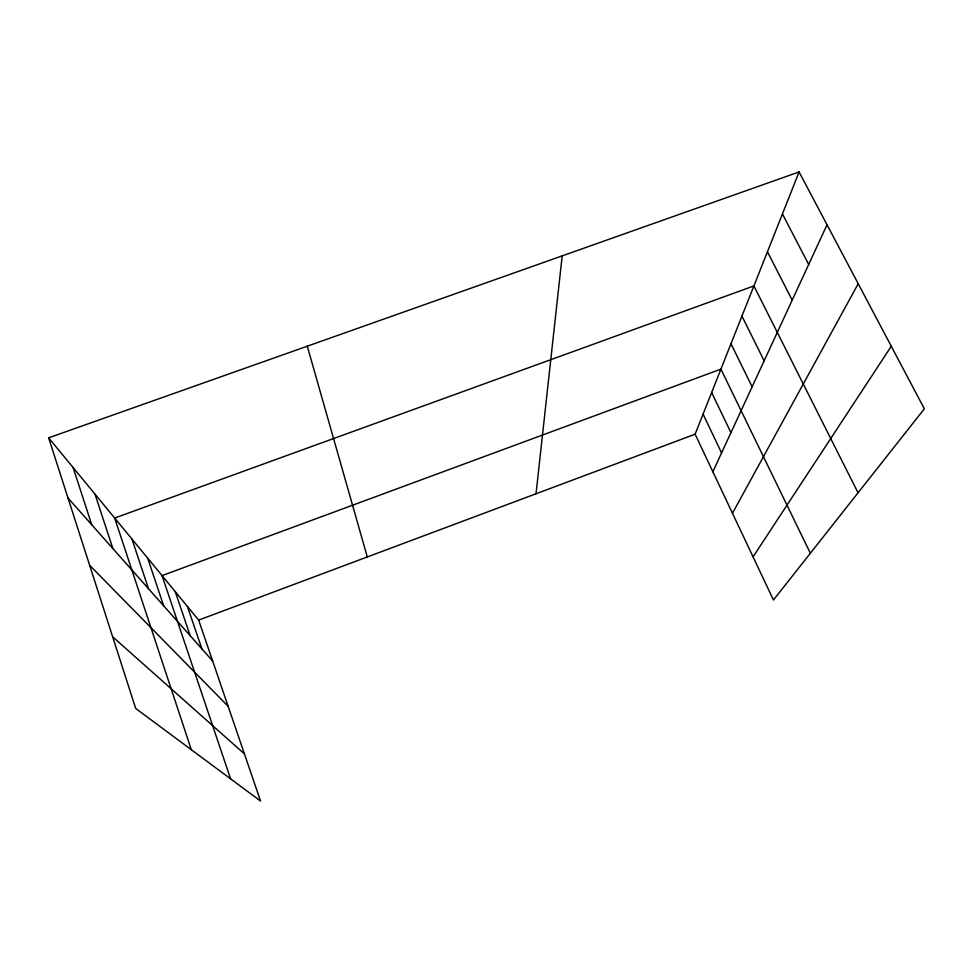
<?xml version="1.0" encoding="UTF-8"?>
<svg xmlns="http://www.w3.org/2000/svg" width="973" height="973" viewBox="0 0 973 973"><rect width="100%" height="100%" fill="white"/><g stroke="black" fill="none" stroke-linecap="round" stroke-linejoin="round"><path stroke-width="1.46" d="M536.026 493.773L562.187 255.875M695.123 434.201L799.088 171.941L924.35 408.794L773.45 600.013L695.123 434.201L198.662 620.105L48.65 437.826L799.088 171.941M712.868 471.747L827.038 224.775M732.462 513.258L858.21 283.727M753.066 556.848L891.28 346.266M112.649 636.792L244.43 753.905M89.65 565.289L228.144 706.301M68.013 498.018L212.661 661.02M782.438 213.951L808.685 264.486M767.454 251.752L792.192 300.158M858.052 492.812L753.905 285.928L114.668 518.037L191.304 749.697M741.937 316.116L764.146 360.825M730.978 343.749L752.129 386.816M810.351 553.248L720.92 369.12L162.053 575.615L230.577 778.826M711.652 392.52L730.942 432.632M703.078 414.145L721.565 452.931M198.662 620.105L260.557 801.059L135.697 708.453L48.65 437.826M187.424 606.447L201.873 648.869M175.262 591.657L190.185 635.697M147.677 558.137L163.646 605.79M131.939 539.03L148.492 588.714M95.001 494.15L112.856 548.553M73.133 467.575L91.717 524.727M307.273 346.193L367.295 556.957"/></g></svg>
